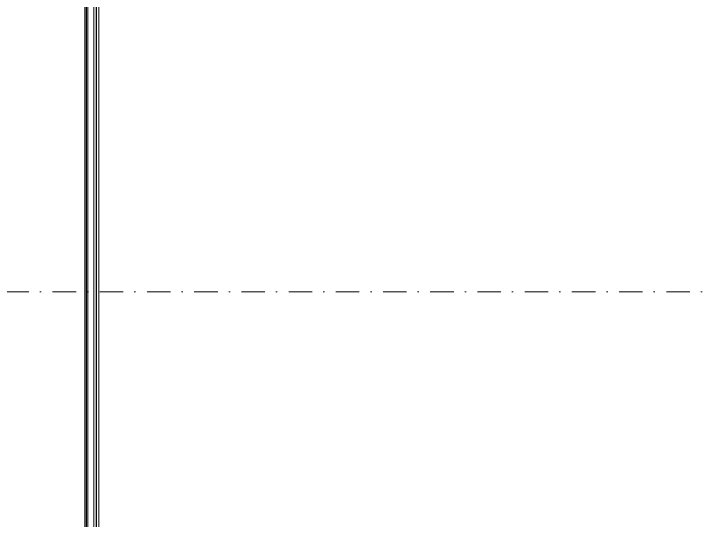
# Model space of a CAD drawing. Extents: x -2050 to 29725, y -1777 to 6820.
# Drawn here: x 16652.5 to 16835, y 1124 to 1259.2 of the extents above; entities that cross this region are included whole.
import ezdxf

# ---------------------------------------------------------------- set-up
doc = ezdxf.new("R2010")
doc.units = 0
doc.header["$LTSCALE"] = 25
doc.header["$MEASUREMENT"] = 0
for name, pattern in [('DASHDOT2', [0.5, 0.25, -0.125, 0, -0.125]), ('DOT2', [0.125, 0, -0.125]), ('HIDDEN', [0.375, 0.25, -0.125])]:
    doc.linetypes.add(name, pattern=pattern)
doc.layers.get('0').update_dxf_attribs({"color": 9, "lineweight": 9})
for name, color, linetype, lineweight in [('10', 9, 'Continuous', 9), ('15', 9, 'Continuous', 9), ('20', 9, 'DOT2', 9), ('24', 9, 'DASHDOT2', 9), ('40B', 9, 'Continuous', 9)]:
    doc.layers.add(name, color=color, linetype=linetype, lineweight=lineweight)

# ---------------------------------------------------------------- blocks, each defined once
blk = doc.blocks.new('*U295')
at = {"layer": '15'}
for p, q in [((1.47, -18.95), (200.82, -18.95)), ((1.47, -19.35), (200.82, -19.35)), ((1.47, -19.42), (200.82, -19.42)), ((1.47, -19.82), (200.82, -19.82)), ((1.47, -21.42), (200.82, -21.42)), ((1.47, -22.02), (200.82, -22.02)), ((1.47, -22.1), (200.82, -22.1)), ((1.47, -22.7), (200.82, -22.7))]:
    blk.add_line(p, q, dxfattribs=at)
blk = doc.blocks.new('P-AKS_AUDI')
at = {"layer": '24'}
blk.add_lwpolyline([(0, -1600), (360, -1600)], dxfattribs=at)
blk = doc.blocks.new('p-2. kat planı')
at = {"layer": '20', "linetype": 'HIDDEN'}
blk.add_lwpolyline([(16671.49, 2158.03, 0.152192), (13054.42, 1065.28, 0.152192)], format="xyb", dxfattribs=at)
at = {"layer": '40B'}
blk.add_lwpolyline([(13052.5, 1837.5), (13052.5, 1065.5), (13054.42, 1065.5, -0.152186), (16671.45, 2158.21), (16671.45, 2226.09), (16672.5, 2226.09), (16672.5, 2372.5), (15945, 2372.5), (15945, 2365), (14187.5, 2363), (14187.5, 2825), (13845, 2825), (13845, 1845), (13845, 1837.5)], format="xyb", close=True, dxfattribs=at)
at = {"layer": '10', "xscale": -1, "rotation": 90}
blk.add_blockref('*U295', (16652.5, 1317), dxfattribs=at)
at = {"layer": '24'}
blk.add_blockref('P-AKS_AUDI', (16612.5, 2785), dxfattribs=at)

msp = doc.modelspace()

# ---------------------------------------------------------------- linework, layer by layer
at = {"layer": '20', "linetype": 'HIDDEN'}
msp.add_lwpolyline([(13074.5, 1209.1, -0.147553), (16652.5, 2266.71)], format="xyb", dxfattribs=at)

# ---------------------------------------------------------------- block references
msp.add_blockref('p-2. kat planı', (0, 0))

doc.saveas('drawing.dxf')
